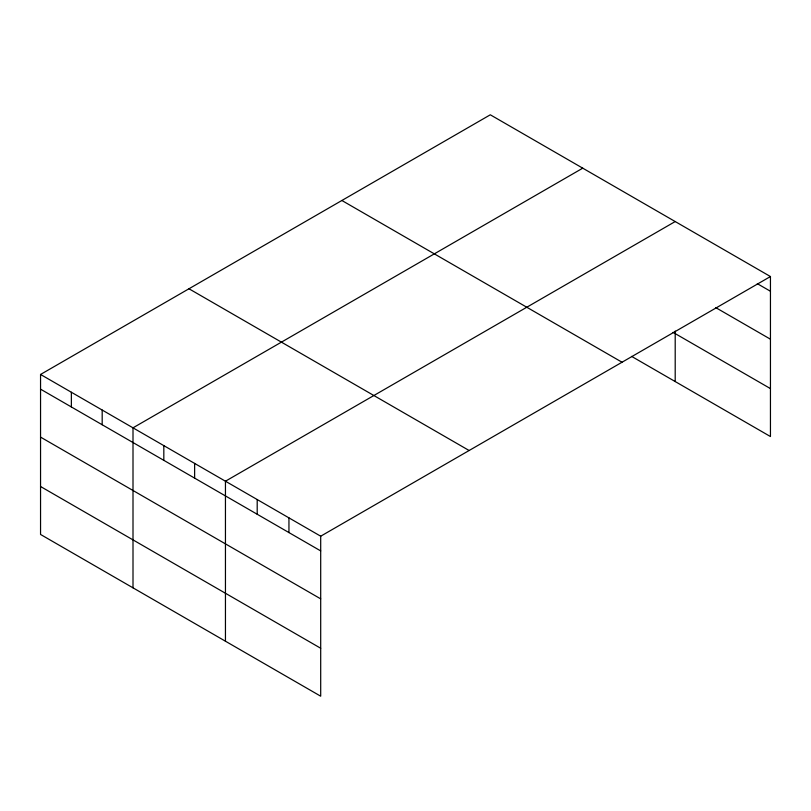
<?xml version="1.0" encoding="UTF-8"?>
<svg xmlns="http://www.w3.org/2000/svg" width="811" height="811" viewBox="0 0 811 811"><rect width="100%" height="100%" fill="white"/><g stroke="black" fill="none" stroke-linecap="round" stroke-linejoin="round"><path stroke-width="1.22" d="M40.55 374.459L320.7 536.203L320.7 696.203L40.55 534.459L40.55 374.459L490.3 114.797L770.45 276.541L770.45 436.541L631.627 356.394M582.744 168.171L133.004 427.833L133.004 587.833M675.198 221.555L225.448 481.207L225.448 641.207M320.7 536.203L770.45 276.541M757.312 283.668L770.45 291.25M715.707 307.592L770.45 339.201M673.069 332.378L770.45 388.601M341.877 200.489L622.037 362.233M188.963 288.767L469.123 450.51M40.55 389.168L320.7 550.912M40.55 437.109L320.7 598.863M40.55 486.509L320.7 648.253M675.198 331.07L675.198 381.545M288.949 517.874L288.949 532.584M257.199 499.546L257.199 514.255M194.63 463.416L194.63 478.125M163.822 445.624L163.822 460.334M102.186 410.042L102.186 424.751M71.368 392.25L71.368 406.96"/></g></svg>
